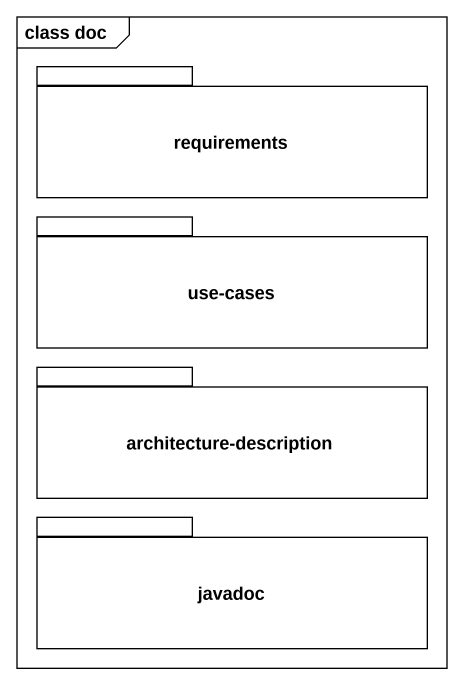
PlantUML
@startuml
mainframe class doc
package requirements {
}
package "use-cases" as use_cases {
}
package "architecture-description" as architecture_description {
}
package javadoc {
}
@enduml
